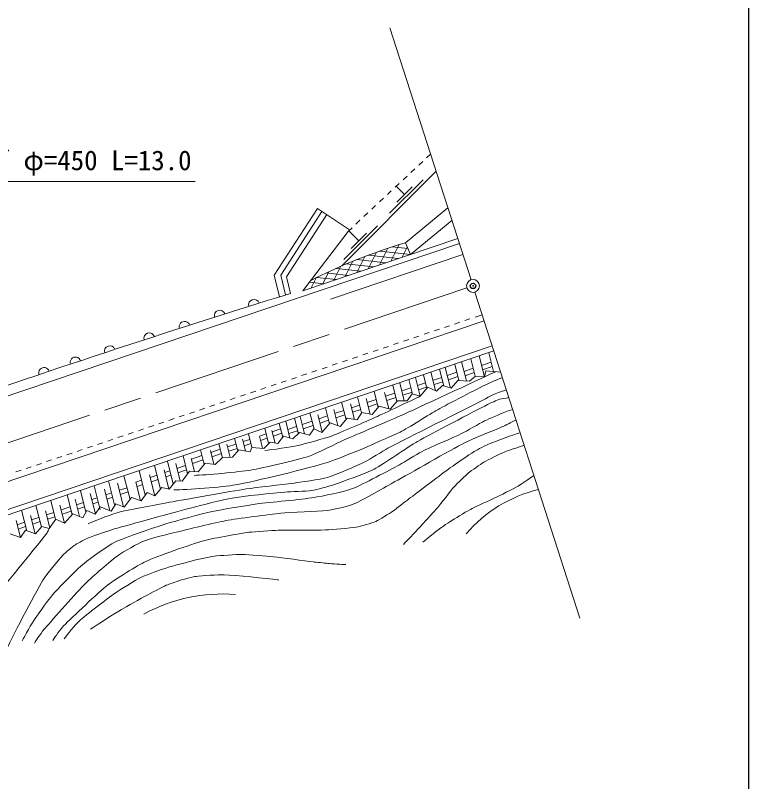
# Model space of a CAD drawing. Units: millimetres, scale not verified. Extents: x 40000 to 680000, y 20000 to 380000.
# Drawn here: x 510895 to 579000, y 263148 to 334327 of the extents above; entities that cross this region are included whole.
import ezdxf
from ezdxf.enums import TextEntityAlignment as Align

# ---------------------------------------------------------------- set-up
doc = ezdxf.new("R2010")
doc.units = ezdxf.units.MM
doc.header["$LTSCALE"] = 1000
doc.header["$PDMODE"] = 32
doc.header["$PDSIZE"] = 500
doc.linetypes.add('CHAIN', pattern=[18.5, 12, -1.5, 3.5, -1.5])
for name, color, linetype, lineweight in [('M-BGD', 7, 'Continuous', 13), ('M-BMK', 2, 'CHAIN', 13), ('M-STR-HTXT', 7, 'Continuous', 13), ('M-TTL-BAND', 7, 'Continuous', 25), ('M-WORK', 1, 'Continuous', 13)]:
    doc.layers.add(name, color=color, linetype=linetype, lineweight=lineweight)
doc.layers.add('M-OTRS', color=6, linetype='Continuous')
doc.styles.add('ＭＳ ゴシック', font='')
doc.styles.get('ＭＳ ゴシック').set_extended_font_data('MS Gothic')

msp = doc.modelspace()

# ---------------------------------------------------------------- linework, layer by layer
at = {"layer": 'M-BGD'}
msp.add_circle((553399, 309194), 600, dxfattribs=at)
at = {"layer": 'M-BMK'}
msp.add_line((552831, 309002), (459865, 277638), dxfattribs=at)
at = {"layer": 'M-OTRS'}
msp.add_point((553399, 309194), dxfattribs=at)
at = {"layer": 'M-STR-HTXT'}
msp.add_lwpolyline([(498499, 294656), (497583, 318890), (527583, 318890)], dxfattribs=at)
at = {"layer": 'M-TTL-BAND'}
msp.add_line((579000, 20000), (579000, 370000), dxfattribs=at)
at = {"layer": 'M-WORK'}
for p, q in [((545690, 333158), (553216, 309765)), ((549459, 321443), (549095, 321101)), ((548730, 320759), (548365, 320417)), ((549974, 319842), (541224, 311058)), ((548000, 320075), (547636, 319733)), ((548771, 319062), (545659, 315950)), ((547271, 319391), (546906, 319049)), ((546541, 318707), (546177, 318365)), ((547038, 317683), (546269, 318452)), ((547745, 318391), (546331, 316976)), ((545812, 318023), (545447, 317681)), ((545082, 317339), (544718, 316997)), ((544353, 316655), (543988, 316313)), ((551063, 316456), (547117, 313206)), ((543623, 315971), (543259, 315629)), ((544527, 314767), (541416, 311656)), ((542894, 315287), (542529, 314945)), ((551440, 315284), (547591, 312114)), ((541800, 314262), (537608, 308746)), ((542164, 314603), (541800, 314262)), ((542794, 313389), (541863, 314321)), ((543501, 314096), (542087, 312682)), ((551983, 313596), (537608, 308746)), ((547591, 312114), (547117, 313206)), ((552136, 313122), (450969, 278991)), ((544711, 311143), (545492, 312691)), ((545769, 311500), (546541, 313030)), ((547354, 312660), (545887, 312822)), ((546827, 311856), (547298, 312789)), ((552458, 312120), (540163, 307972)), ((542595, 310429), (543349, 311923)), ((543653, 310786), (544429, 312323)), ((546452, 311730), (543653, 312038)), ((547589, 312119), (544740, 312434)), ((541537, 310072), (542253, 311490)), ((544151, 310954), (541630, 311232)), ((545302, 311342), (542618, 311638)), ((539421, 309358), (540003, 310512)), ((541850, 310177), (539776, 310406)), ((540479, 309715), (541138, 311021)), ((543001, 310565), (540684, 310821)), ((538363, 309001), (538847, 309960)), ((540700, 309789), (538902, 309988)), ((539550, 309401), (538218, 309548)), ((553583, 308622), (563330, 278325)), ((553117, 306137), (552643, 305977)), ((554259, 306522), (553590, 306297)), ((554438, 305965), (500513, 287772)), ((551222, 305498), (550748, 305338)), ((552169, 305817), (551695, 305657)), ((549326, 304858), (548853, 304698)), ((550274, 305178), (549800, 305018)), ((547431, 304219), (546958, 304059)), ((548379, 304539), (547905, 304379)), ((555193, 303619), (469445, 274691)), ((544589, 303260), (544115, 303100)), ((545536, 303580), (545063, 303420)), ((546484, 303899), (546010, 303739)), ((555342, 303154), (501813, 285095)), ((542694, 302621), (542220, 302461)), ((543641, 302940), (543168, 302780)), ((553968, 302690), (554463, 300740)), ((554867, 302994), (555314, 301234)), ((540799, 301981), (540325, 301821)), ((541746, 302301), (541272, 302141)), ((551709, 301928), (552093, 300416)), ((552345, 302143), (552796, 300370)), ((553184, 302426), (553596, 300801)), ((555092, 302108), (554192, 301805)), ((538904, 301342), (538430, 301182)), ((539851, 301662), (539377, 301502)), ((549495, 301182), (549931, 299467)), ((550299, 301453), (550692, 299905)), ((550814, 301627), (551301, 299708)), ((551901, 301172), (551006, 300870)), ((553409, 301540), (552570, 301257)), ((553510, 301141), (552672, 300858)), ((555193, 301709), (554294, 301405)), ((536061, 300383), (535587, 300223)), ((537009, 300703), (536535, 300543)), ((537956, 301022), (537482, 300862)), ((547444, 300489), (547783, 299152)), ((548047, 300693), (548486, 298965)), ((548797, 300946), (549119, 299677)), ((550491, 300696), (549687, 300425)), ((552002, 300773), (551108, 300471)), ((534166, 299744), (533692, 299584)), ((535114, 300063), (534640, 299903)), ((545953, 299987), (546338, 298471)), ((546590, 300201), (547017, 298520)), ((547636, 299733), (546782, 299445)), ((548989, 300190), (548240, 299937)), ((549091, 299791), (548341, 299538)), ((550592, 300297), (549789, 300026)), ((532271, 299104), (531797, 298944)), ((533218, 299424), (532745, 299264)), ((544215, 299400), (544590, 297921)), ((545193, 299306), (545577, 297796)), ((546145, 299230), (545286, 298940)), ((547737, 299334), (546883, 299046)), ((530376, 298465), (529902, 298305)), ((531323, 298785), (530850, 298625)), ((541198, 298382), (541605, 296779)), ((542025, 298237), (542393, 296790)), ((542679, 298882), (543052, 297411)), ((543491, 298731), (543861, 297272)), ((544407, 298644), (543583, 298366)), ((544508, 298245), (543685, 297967)), ((546247, 298831), (545387, 298541)), ((528481, 297826), (528007, 297666)), ((529428, 298145), (528955, 297985)), ((539685, 297872), (540062, 296389)), ((540459, 297708), (540837, 296217)), ((541390, 297626), (540551, 297343)), ((542871, 298126), (542118, 297871)), ((542972, 297726), (542219, 297472)), ((525638, 296867), (525164, 296707)), ((526586, 297186), (526112, 297026)), ((527533, 297506), (527060, 297346)), ((536815, 296904), (537182, 295459)), ((537341, 297081), (537755, 295447)), ((538260, 297391), (538637, 295909)), ((539001, 297217), (539404, 295632)), ((539878, 297116), (539094, 296851)), ((541492, 297227), (540653, 296944)), ((523743, 296227), (523269, 296067)), ((524691, 296547), (524217, 296387)), ((535400, 296426), (535729, 295134)), ((536002, 296629), (536401, 295058)), ((537007, 296147), (536194, 295873)), ((538452, 296635), (537533, 296325)), ((538554, 296236), (537634, 295925)), ((539979, 296716), (539196, 296452)), ((521848, 295588), (521374, 295428)), ((522796, 295908), (522322, 295748)), ((532545, 295463), (532867, 294195)), ((534193, 295456), (533565, 295244)), ((534061, 295975), (534422, 294555)), ((534722, 295773), (535019, 294602)), ((535532, 295907), (534754, 295645)), ((535634, 295508), (534855, 295246)), ((537109, 295748), (536295, 295474)), ((519953, 294949), (519479, 294789)), ((520901, 295268), (520427, 295108)), ((531250, 295026), (531545, 293864)), ((531998, 294958), (532275, 293868)), ((532676, 294944), (532055, 294734)), ((533564, 295247), (533852, 294113)), ((534295, 295057), (533666, 294844)), ((517110, 293990), (516637, 293830)), ((518058, 294309), (517584, 294149)), ((519006, 294629), (518532, 294469)), ((529932, 294018), (529053, 293722)), ((529800, 294537), (530132, 293227)), ((530526, 294508), (530842, 293264)), ((531382, 294507), (530593, 294241)), ((531483, 294108), (530695, 293842)), ((532778, 294545), (532156, 294335)), ((515215, 293350), (514742, 293190)), ((516163, 293670), (515689, 293510)), ((526475, 293415), (526899, 291745)), ((528227, 293443), (527253, 293114)), ((528095, 293962), (528436, 292620)), ((529008, 293901), (529329, 292636)), ((530033, 293619), (529155, 293323)), ((513320, 292711), (512847, 292551)), ((514268, 293031), (513794, 292871)), ((525017, 292923), (525562, 290778)), ((525787, 292687), (526197, 291072)), ((527237, 293176), (527549, 291948)), ((528328, 293044), (527354, 292715)), ((511425, 292072), (510952, 291912)), ((512373, 292391), (511899, 292231)), ((522393, 292038), (522968, 289772)), ((523829, 292522), (524388, 290319)), ((524702, 292116), (525160, 290313)), ((525245, 292027), (524766, 291865)), ((526702, 292519), (525898, 292247)), ((526804, 292119), (526000, 291848)), ((520985, 291563), (521548, 289347)), ((522621, 291142), (522100, 290966)), ((523353, 291643), (523846, 289703)), ((524056, 291626), (523413, 291409)), ((524158, 291227), (523514, 291010)), ((525346, 291628), (524867, 291466)), ((518202, 290624), (518765, 288408)), ((519552, 291079), (520114, 288864)), ((520368, 290885), (520927, 288683)), ((521266, 290455), (520539, 290210)), ((522100, 290966), (522534, 289257)), ((522722, 290742), (522201, 290567)), ((515706, 289782), (516172, 287949)), ((516934, 290196), (517446, 288179)), ((517855, 289906), (518335, 288019)), ((519171, 290311), (519678, 288313)), ((519833, 289972), (519302, 289792)), ((521368, 290056), (520641, 289811)), ((514185, 289269), (514634, 287503)), ((516439, 289384), (516845, 287783)), ((517216, 289088), (516569, 288870)), ((518484, 289516), (517996, 289352)), ((518585, 289117), (518097, 288953)), ((519935, 289572), (519404, 289393)), ((511467, 288352), (511948, 286458)), ((512811, 288805), (513316, 286817)), ((513690, 288304), (514089, 286730)), ((515022, 288844), (515449, 287165)), ((515988, 288674), (515138, 288387)), ((516089, 288275), (515239, 287988)), ((517317, 288689), (516670, 288471)), ((512307, 287866), (512739, 286165)), ((513092, 287697), (512408, 287467)), ((514467, 288161), (513785, 287931)), ((514568, 287762), (513886, 287532)), ((510975, 287394), (511372, 285828)), ((511748, 287244), (511071, 287015)), ((513193, 287298), (512510, 287067)), ((511849, 286845), (511172, 286616))]:
    msp.add_line(p, q, dxfattribs=at)
for points in [[(541936, 314389), (538947, 316393), (534948, 310178), (535415, 308179)], [(539366, 316112), (535563, 310204), (535994, 308359)], [(539809, 315815), (536082, 310025), (536439, 308498)], [(555980, 301171), (554591, 301303), (554463, 300740), (553623, 300823), (553080, 300351), (551994, 300422), (551356, 299690), (550553, 299950), (550010, 299430), (549218, 299793), (548507, 298959), (547749, 299161), (547276, 298520), (546383, 298520), (545708, 297762), (544679, 298031), (544038, 297239), (543060, 297424), (542639, 296750), (541711, 296901), (541053, 296143), (540126, 296463), (539347, 295566), (538615, 295920), (538214, 295330), (537293, 295566), (536679, 294976), (535805, 295235), (535286, 294551), (534554, 294692), (533987, 294102), (532854, 294196), (532689, 293795), (531641, 293980), (531060, 293276), (530092, 293225), (529468, 292618), (528532, 292737), (527866, 291927), (527078, 291980), (526382, 291066), (525808, 291083), (525184, 290308), (524510, 290459), (523852, 289700), (523144, 290004), (522570, 289245), (521693, 289532), (521002, 288655), (520226, 288942), (519788, 288267), (518776, 288689), (518321, 287997), (517528, 288334), (517174, 287660), (516229, 288014), (515470, 287154), (514661, 287542), (514041, 286662), (513347, 286853), (512755, 286159), (511845, 286496), (511389, 285822), (510428, 286176)]]:
    msp.add_lwpolyline(points, dxfattribs=at)
for centre, radius, start, end in [((562495, 261870), 53591, 106.6764, 116.79358), ((859694, -732101), 1089651, 107.25706, 111.04223), ((533055, 307438), 500, 17.72108, 197.16601), ((529880, 306437), 500, 17.72108, 197.51605), ((526610, 305394), 500, 17.72108, 197.877), ((523333, 304332), 500, 18.3476, 197.61274), ((519668, 303137), 500, 18.3476, 198.01817), ((516482, 302087), 500, 18.3476, 198.37092), ((513566, 301116), 500, 18.3476, 198.69414), ((562424, 277984), 12649, 103.44966, 139.77049), ((530113, 265430), 15151, 85.3942, 118.75097)]:
    msp.add_arc(centre, radius, start, end, dxfattribs=at)
for points, knots in [([(527488, 291595), (528546, 291619), (531710, 291917), (532753, 292090), (533840, 292271), (537065, 293019), (538113, 293359), (538823, 293588), (540820, 294620), (541503, 294922), (542511, 295367), (545561, 296641), (546565, 297094), (548345, 297895), (553660, 300355), (555424, 301192), (555442, 301201), (555461, 301210), (555478, 301219)], [0, 0, 0, 0, 1, 1, 1, 2, 2, 2, 3, 3, 3, 4, 4, 4, 5, 5, 5, 6, 6, 6, 6]), ([(525608, 290262), (526755, 290240), (530195, 290512), (531324, 290714), (533081, 291029), (538293, 292292), (539993, 292837), (541364, 293277), (545332, 295001), (546630, 295624), (547362, 295976), (549409, 297308), (550120, 297700), (551040, 298206), (553834, 299661), (554781, 300113), (555046, 300239), (555591, 300470), (556134, 300692)], [0, 0, 0, 0, 1, 1, 1, 2, 2, 2, 3, 3, 3, 4, 4, 4, 5, 5, 5, 6, 6, 6, 6]), ([(517649, 287102), (517971, 287248), (518952, 287647), (519283, 287768), (519576, 287875), (520466, 288172), (520770, 288240), (521656, 288439), (524335, 288938), (525228, 289100), (526648, 289357), (530909, 290117), (532335, 290337), (533190, 290469), (535774, 290736), (536632, 290856), (537286, 290948), (539256, 291212), (539890, 291399), (540607, 291612), (542668, 292517), (543342, 292844), (543791, 293062), (545047, 293888), (545490, 294119), (547253, 295040), (552594, 297703), (554367, 298605), (554543, 298694), (555049, 299002), (555231, 299077), (555476, 299178), (556009, 299375), (556502, 299550)], [0, 0, 0, 0, 1, 1, 1, 2, 2, 2, 3, 3, 3, 4, 4, 4, 5, 5, 5, 6, 6, 6, 7, 7, 7, 8, 8, 8, 9, 9, 9, 10, 10, 10, 11, 11, 11, 11]), ([(534072, 293907), (534690, 293964), (536534, 294247), (537141, 294379), (537774, 294517), (539649, 295032), (540258, 295253), (541093, 295557), (543532, 296636), (544342, 297000), (545182, 297377), (547681, 298553), (548507, 298959)], [0, 0, 0, 0, 1, 1, 1, 2, 2, 2, 3, 3, 3, 4, 4, 4, 4]), ([(509851, 274978), (510501, 276390), (512671, 280521), (513464, 281858), (513767, 282369), (514914, 283746), (515315, 284186), (515518, 284409), (516221, 284986), (516472, 285154), (516710, 285314), (517480, 285707), (517747, 285815), (518205, 286001), (519609, 286479), (520084, 286618), (521520, 287036), (525848, 288217), (527294, 288596), (528037, 288791), (530272, 289361), (531030, 289489), (532003, 289652), (534949, 289957), (535931, 290050), (536425, 290098), (537919, 290119), (538410, 290192), (538828, 290254), (540054, 290588), (540453, 290725), (541216, 290986), (543497, 291809), (544214, 292179), (545063, 292617), (547416, 294270), (548247, 294743), (549526, 295471), (553447, 297509), (554758, 298180), (554980, 298294), (555664, 298606), (555906, 298667), (556073, 298709), (556397, 298766), (556737, 298819)], [0, 0, 0, 0, 1, 1, 1, 2, 2, 2, 3, 3, 3, 4, 4, 4, 5, 5, 5, 6, 6, 6, 7, 7, 7, 8, 8, 8, 9, 9, 9, 10, 10, 10, 11, 11, 11, 12, 12, 12, 13, 13, 13, 14, 14, 14, 15, 15, 15, 15]), ([(511534, 276228), (511743, 276658), (512456, 277902), (512722, 278299), (513063, 278809), (514155, 280294), (514562, 280752), (515068, 281320), (516692, 282930), (517277, 283416), (517813, 283861), (519518, 285086), (520144, 285389), (521051, 285828), (523923, 286793), (524883, 287096), (525728, 287362), (528296, 288046), (529161, 288234), (529994, 288415), (532519, 288826), (533364, 288942), (534409, 289086), (537564, 289365), (538605, 289533), (539335, 289650), (541514, 290104), (542203, 290368), (543117, 290719), (545703, 292122), (546567, 292583), (546986, 292807), (548190, 293579), (548616, 293793), (549344, 294158), (551593, 295115), (552325, 295472), (552765, 295687), (554034, 296434), (554473, 296652), (554842, 296836), (555977, 297332), (556362, 297479), (556506, 297534), (556795, 297629), (557090, 297722)], [0, 0, 0, 0, 1, 1, 1, 2, 2, 2, 3, 3, 3, 4, 4, 4, 5, 5, 5, 6, 6, 6, 7, 7, 7, 8, 8, 8, 9, 9, 9, 10, 10, 10, 11, 11, 11, 12, 12, 12, 13, 13, 13, 14, 14, 14, 15, 15, 15, 15]), ([(512661, 276016), (512835, 276309), (513434, 277140), (513656, 277399), (514389, 278255), (516634, 280786), (517433, 281581), (517999, 282145), (519820, 283709), (520465, 284178), (520900, 284495), (522310, 285294), (522809, 285494), (523391, 285726), (525221, 286169), (525828, 286320), (526751, 286550), (529524, 287226), (530459, 287396), (531471, 287580), (534531, 287982), (535554, 288086), (536411, 288172), (538997, 288237), (539851, 288345), (540359, 288409), (541870, 288743), (542342, 288943), (543139, 289281), (545385, 290597), (546143, 291016), (547441, 291732), (551301, 293944), (552621, 294619), (553305, 294968), (555454, 295801), (556149, 296125), (556396, 296241), (556921, 296514), (557396, 296770)], [0, 0, 0, 0, 1, 1, 1, 2, 2, 2, 3, 3, 3, 4, 4, 4, 5, 5, 5, 6, 6, 6, 7, 7, 7, 8, 8, 8, 9, 9, 9, 10, 10, 10, 11, 11, 11, 12, 12, 12, 13, 13, 13, 13]), ([(557785, 295562), (557216, 295388), (555533, 294788), (554982, 294562), (554673, 294436), (553780, 293977), (553495, 293802), (553045, 293526), (551741, 292625), (551313, 292315), (550531, 291746), (548219, 289988), (547446, 289406), (547148, 289182), (546267, 288491), (545959, 288282), (545652, 288074), (544712, 287472), (544372, 287324), (544025, 287172), (542927, 286858), (542554, 286795), (541991, 286699), (540282, 286553), (539712, 286530), (538831, 286495), (536187, 286530), (535306, 286502), (534762, 286485), (533130, 286385), (532591, 286308), (531738, 286187), (529188, 285749), (528360, 285515), (527265, 285206), (524038, 284075), (523005, 283598), (522254, 283251), (520139, 281927), (519487, 281416), (518607, 280726), (516167, 278414), (515379, 277620), (515144, 277383), (514545, 276569), (514388, 276274)], [0, 0, 0, 0, 1, 1, 1, 2, 2, 2, 3, 3, 3, 4, 4, 4, 5, 5, 5, 6, 6, 6, 7, 7, 7, 8, 8, 8, 9, 9, 9, 10, 10, 10, 11, 11, 11, 12, 12, 12, 13, 13, 13, 14, 14, 14, 15, 15, 15, 15]), ([(546939, 285186), (547585, 285844), (549469, 287871), (550079, 288562), (550414, 288943), (551323, 290167), (551661, 290546), (551905, 290820), (552700, 291586), (552983, 291821), (553249, 292041), (554100, 292639), (554399, 292812), (554777, 293032), (555952, 293621), (556359, 293780), (556705, 293916), (557458, 294170), (558160, 294396)], [0, 0, 0, 0, 1, 1, 1, 2, 2, 2, 3, 3, 3, 4, 4, 4, 5, 5, 5, 6, 6, 6, 6]), ([(548727, 285387), (549017, 285632), (549910, 286341), (550215, 286568), (550468, 286757), (551246, 287297), (551513, 287465), (551870, 287689), (552958, 288333), (553331, 288528), (553728, 288735), (554959, 289276), (555362, 289472), (555814, 289692), (557176, 290342), (557605, 290605), (557900, 290787), (558497, 291197), (559060, 291599)], [0, 0, 0, 0, 1, 1, 1, 2, 2, 2, 3, 3, 3, 4, 4, 4, 5, 5, 5, 6, 6, 6, 6]), ([(506528, 273638), (506540, 274149), (506653, 275680), (506717, 276188), (506743, 276400), (506898, 277027), (506976, 277227), (507093, 277526), (507490, 278411), (507685, 278667), (508869, 280225), (512687, 284693), (513847, 286269), (513904, 286347), (513973, 286492), (514041, 286662)], [0, 0, 0, 0, 1, 1, 1, 2, 2, 2, 3, 3, 3, 4, 4, 4, 5, 5, 5, 5]), ([(515437, 276404), (515662, 276769), (516492, 277765), (516810, 278053), (517441, 278622), (519466, 280176), (520159, 280667), (520614, 280989), (522046, 281857), (522544, 282107), (522933, 282302), (524161, 282751), (524574, 282886), (525098, 283057), (526689, 283503), (527224, 283637), (527645, 283743), (528918, 284030), (529348, 284086), (529869, 284153), (531444, 284255), (531969, 284251), (532551, 284246), (534294, 284099), (534873, 284038), (535612, 283962), (537819, 283656), (538556, 283566), (538825, 283533), (539632, 283448), (539902, 283425), (540237, 283396), (541243, 283325), (541578, 283307)], [0, 0, 0, 0, 1, 1, 1, 2, 2, 2, 3, 3, 3, 4, 4, 4, 5, 5, 5, 6, 6, 6, 7, 7, 7, 8, 8, 8, 9, 9, 9, 10, 10, 10, 11, 11, 11, 11]), ([(517875, 277307), (518445, 277686), (520179, 278787), (520765, 279142), (521210, 279411), (522568, 280177), (523025, 280424), (523398, 280625), (524525, 281216), (524914, 281385), (525218, 281517), (526164, 281830), (526482, 281925), (526718, 281995), (527435, 282183), (527680, 282211), (528200, 282271), (529770, 282385), (530294, 282363), (531289, 282321), (534266, 282037), (535252, 281891), (535291, 281885), (535326, 281879), (535359, 281872)], [0, 0, 0, 0, 1, 1, 1, 2, 2, 2, 3, 3, 3, 4, 4, 4, 5, 5, 5, 6, 6, 6, 7, 7, 7, 8, 8, 8, 8])]:
    msp.add_open_spline(points, degree=3, knots=knots, dxfattribs=at)

# ---------------------------------------------------------------- texts
at = {"layer": 'M-STR-HTXT', "style": 'ＭＳ ゴシック'}
msp.add_text('ヒューム管 φ=450 L=13.0', height=1833, dxfattribs=at).set_placement((512583, 319390), align=Align.BOTTOM_CENTER)

doc.saveas('drawing.dxf')
